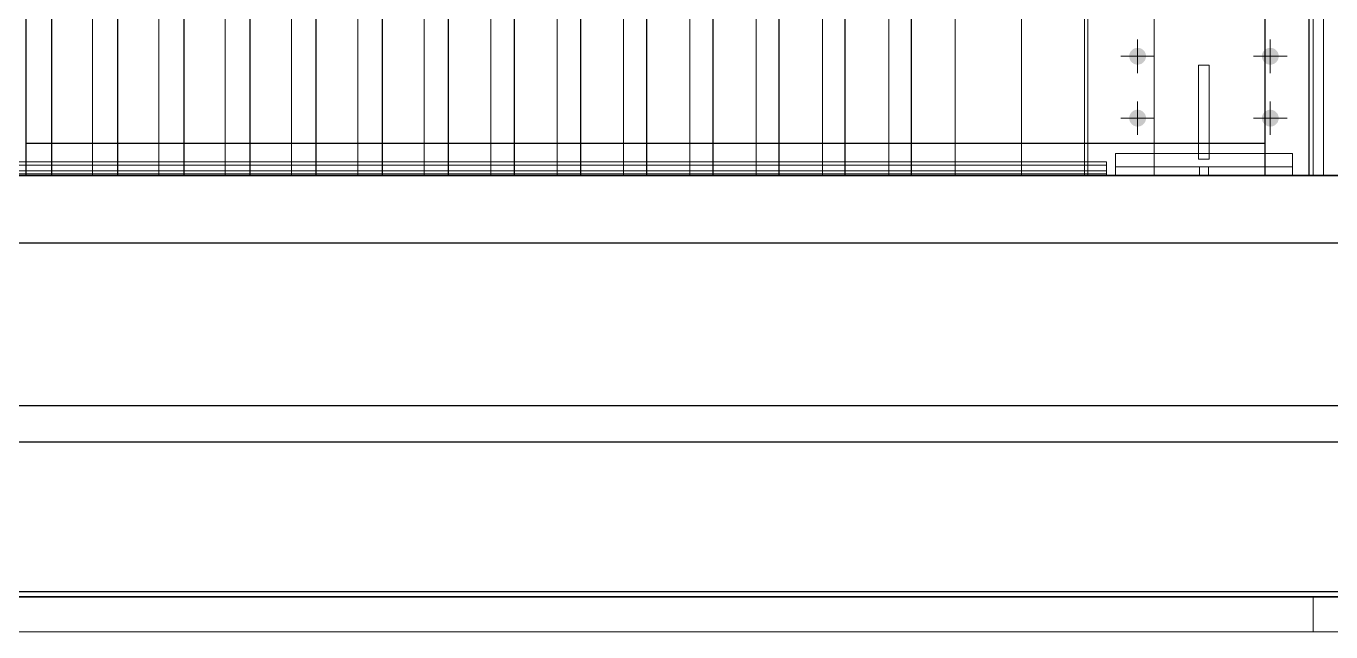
# Model space of a CAD drawing. Header units: millimetres. Extents: x 663313 to 1226001, y 1431724 to 1620898.
# Drawn here: x 806207 to 807682, y 1513005 to 1513690 of the extents above; entities that cross this region are included whole.
import ezdxf

# ---------------------------------------------------------------- set-up
doc = ezdxf.new("R2010")
doc.units = ezdxf.units.MM
doc.set_wipeout_variables(frame=1)
doc.linetypes.add('XKITLINE00', pattern=[0])
doc.linetypes.add('XKITLINE02', pattern=[4, 2, -2])
doc.layers.add('000 - 0_HIDE_OBJ_FRAMING_DEF_SUB', color=7, linetype='Continuous', plot=False)
doc.layers.add('000 - CONCRETE_EX_BUILDING_MAIN_COLOR_1', color=7, linetype='Continuous')
doc.layers.add('A-canopy', color=7, linetype='Continuous')
doc.layers.add('A-GENM', color=7, linetype='Continuous', lineweight=9)
doc.layers.add('Part', color=7, linetype='Continuous', lineweight=0)

# ---------------------------------------------------------------- blocks, each defined once
blk = doc.blocks.new('cano')
at = {"layer": '000 - CONCRETE_EX_BUILDING_MAIN_COLOR_1'}
for points in [[(663610.4964, 1524720.7524), (663610.4966, 1524720.7534), (663610.4968, 1524720.7543), (663610.4971, 1524720.7551), (663610.4975, 1524720.756), (663610.498, 1524720.7568), (663610.4986, 1524720.7575), (663610.4992, 1524720.7582), (663610.4999, 1524720.7588), (663610.5006, 1524720.7594), (663610.5014, 1524720.7599), (663610.5023, 1524720.7603), (663610.5031, 1524720.7606), (663610.504, 1524720.7608), (663610.505, 1524720.761), (663610.5059, 1524720.761), (663610.5068, 1524720.761), (663610.5078, 1524720.7608), (663610.5087, 1524720.7606), (663610.5095, 1524720.7603), (663610.5104, 1524720.7599), (663610.5112, 1524720.7594), (663610.5119, 1524720.7588), (663610.5126, 1524720.7582), (663610.5132, 1524720.7575), (663610.5138, 1524720.7568), (663610.5143, 1524720.756), (663610.5147, 1524720.7551), (663610.515, 1524720.7543), (663610.5152, 1524720.7534), (663610.5154, 1524720.7524), (663610.5154, 1524720.7515), (663610.5154, 1524720.7506), (663610.5152, 1524720.7496), (663610.515, 1524720.7487), (663610.5147, 1524720.7479), (663610.5143, 1524720.747), (663610.5138, 1524720.7462), (663610.5132, 1524720.7455), (663610.5126, 1524720.7448), (663610.5119, 1524720.7442), (663610.5112, 1524720.7436), (663610.5104, 1524720.7431), (663610.5095, 1524720.7427), (663610.5087, 1524720.7424), (663610.5078, 1524720.7422), (663610.5068, 1524720.742), (663610.5059, 1524720.742), (663610.505, 1524720.742), (663610.504, 1524720.7422), (663610.5031, 1524720.7424), (663610.5023, 1524720.7427), (663610.5014, 1524720.7431), (663610.5006, 1524720.7436), (663610.4999, 1524720.7442), (663610.4992, 1524720.7448), (663610.4986, 1524720.7455), (663610.498, 1524720.7462), (663610.4975, 1524720.747), (663610.4971, 1524720.7479), (663610.4968, 1524720.7487), (663610.4966, 1524720.7496), (663610.4964, 1524720.7506), (663610.4964, 1524720.7515)], [(663610.6464, 1524720.7524), (663610.6466, 1524720.7534), (663610.6468, 1524720.7543), (663610.6471, 1524720.7551), (663610.6475, 1524720.756), (663610.648, 1524720.7568), (663610.6486, 1524720.7575), (663610.6492, 1524720.7582), (663610.6499, 1524720.7588), (663610.6506, 1524720.7594), (663610.6514, 1524720.7599), (663610.6523, 1524720.7603), (663610.6531, 1524720.7606), (663610.654, 1524720.7608), (663610.655, 1524720.761), (663610.6559, 1524720.761), (663610.6568, 1524720.761), (663610.6578, 1524720.7608), (663610.6587, 1524720.7606), (663610.6595, 1524720.7603), (663610.6604, 1524720.7599), (663610.6612, 1524720.7594), (663610.6619, 1524720.7588), (663610.6626, 1524720.7582), (663610.6632, 1524720.7575), (663610.6638, 1524720.7568), (663610.6643, 1524720.756), (663610.6647, 1524720.7551), (663610.665, 1524720.7543), (663610.6652, 1524720.7534), (663610.6654, 1524720.7524), (663610.6654, 1524720.7515), (663610.6654, 1524720.7506), (663610.6652, 1524720.7496), (663610.665, 1524720.7487), (663610.6647, 1524720.7479), (663610.6643, 1524720.747), (663610.6638, 1524720.7462), (663610.6632, 1524720.7455), (663610.6626, 1524720.7448), (663610.6619, 1524720.7442), (663610.6612, 1524720.7436), (663610.6604, 1524720.7431), (663610.6595, 1524720.7427), (663610.6587, 1524720.7424), (663610.6578, 1524720.7422), (663610.6568, 1524720.742), (663610.6559, 1524720.742), (663610.655, 1524720.742), (663610.654, 1524720.7422), (663610.6531, 1524720.7424), (663610.6523, 1524720.7427), (663610.6514, 1524720.7431), (663610.6506, 1524720.7436), (663610.6499, 1524720.7442), (663610.6492, 1524720.7448), (663610.6486, 1524720.7455), (663610.648, 1524720.7462), (663610.6475, 1524720.747), (663610.6471, 1524720.7479), (663610.6468, 1524720.7487), (663610.6466, 1524720.7496), (663610.6464, 1524720.7506), (663610.6464, 1524720.7515)], [(663610.4964, 1524720.6824), (663610.4966, 1524720.6834), (663610.4968, 1524720.6843), (663610.4971, 1524720.6851), (663610.4975, 1524720.686), (663610.498, 1524720.6868), (663610.4986, 1524720.6875), (663610.4992, 1524720.6882), (663610.4999, 1524720.6888), (663610.5006, 1524720.6894), (663610.5014, 1524720.6899), (663610.5023, 1524720.6903), (663610.5031, 1524720.6906), (663610.504, 1524720.6908), (663610.505, 1524720.691), (663610.5059, 1524720.691), (663610.5068, 1524720.691), (663610.5078, 1524720.6908), (663610.5087, 1524720.6906), (663610.5095, 1524720.6903), (663610.5104, 1524720.6899), (663610.5112, 1524720.6894), (663610.5119, 1524720.6888), (663610.5126, 1524720.6882), (663610.5132, 1524720.6875), (663610.5138, 1524720.6868), (663610.5143, 1524720.686), (663610.5147, 1524720.6851), (663610.515, 1524720.6843), (663610.5152, 1524720.6834), (663610.5154, 1524720.6824), (663610.5154, 1524720.6815), (663610.5154, 1524720.6806), (663610.5152, 1524720.6796), (663610.515, 1524720.6787), (663610.5147, 1524720.6779), (663610.5143, 1524720.677), (663610.5138, 1524720.6762), (663610.5132, 1524720.6755), (663610.5126, 1524720.6748), (663610.5119, 1524720.6742), (663610.5112, 1524720.6736), (663610.5104, 1524720.6731), (663610.5095, 1524720.6727), (663610.5087, 1524720.6724), (663610.5078, 1524720.6722), (663610.5068, 1524720.672), (663610.5059, 1524720.672), (663610.505, 1524720.672), (663610.504, 1524720.6722), (663610.5031, 1524720.6724), (663610.5023, 1524720.6727), (663610.5014, 1524720.6731), (663610.5006, 1524720.6736), (663610.4999, 1524720.6742), (663610.4992, 1524720.6748), (663610.4986, 1524720.6755), (663610.498, 1524720.6762), (663610.4975, 1524720.677), (663610.4971, 1524720.6779), (663610.4968, 1524720.6787), (663610.4966, 1524720.6796), (663610.4964, 1524720.6806), (663610.4964, 1524720.6815)], [(663610.6464, 1524720.6824), (663610.6466, 1524720.6834), (663610.6468, 1524720.6843), (663610.6471, 1524720.6851), (663610.6475, 1524720.686), (663610.648, 1524720.6868), (663610.6486, 1524720.6875), (663610.6492, 1524720.6882), (663610.6499, 1524720.6888), (663610.6506, 1524720.6894), (663610.6514, 1524720.6899), (663610.6523, 1524720.6903), (663610.6531, 1524720.6906), (663610.654, 1524720.6908), (663610.655, 1524720.691), (663610.6559, 1524720.691), (663610.6568, 1524720.691), (663610.6578, 1524720.6908), (663610.6587, 1524720.6906), (663610.6595, 1524720.6903), (663610.6604, 1524720.6899), (663610.6612, 1524720.6894), (663610.6619, 1524720.6888), (663610.6626, 1524720.6882), (663610.6632, 1524720.6875), (663610.6638, 1524720.6868), (663610.6643, 1524720.686), (663610.6647, 1524720.6851), (663610.665, 1524720.6843), (663610.6652, 1524720.6834), (663610.6654, 1524720.6824), (663610.6654, 1524720.6815), (663610.6654, 1524720.6806), (663610.6652, 1524720.6796), (663610.665, 1524720.6787), (663610.6647, 1524720.6779), (663610.6643, 1524720.677), (663610.6638, 1524720.6762), (663610.6632, 1524720.6755), (663610.6626, 1524720.6748), (663610.6619, 1524720.6742), (663610.6612, 1524720.6736), (663610.6604, 1524720.6731), (663610.6595, 1524720.6727), (663610.6587, 1524720.6724), (663610.6578, 1524720.6722), (663610.6568, 1524720.672), (663610.6559, 1524720.672), (663610.655, 1524720.672), (663610.654, 1524720.6722), (663610.6531, 1524720.6724), (663610.6523, 1524720.6727), (663610.6514, 1524720.6731), (663610.6506, 1524720.6736), (663610.6499, 1524720.6742), (663610.6492, 1524720.6748), (663610.6486, 1524720.6755), (663610.648, 1524720.6762), (663610.6475, 1524720.677), (663610.6471, 1524720.6779), (663610.6468, 1524720.6787), (663610.6466, 1524720.6796), (663610.6464, 1524720.6806), (663610.6464, 1524720.6815)], [(663610.5316, 1524720.5752), (663610.5324, 1524720.5751), (663610.5331, 1524720.5749), (663610.5338, 1524720.5747), (663610.5344, 1524720.5744), (663610.5351, 1524720.574), (663610.5357, 1524720.5736), (663610.5362, 1524720.5731), (663610.5367, 1524720.5725), (663610.5371, 1524720.5719), (663610.5375, 1524720.5713), (663610.5378, 1524720.5706), (663610.5381, 1524720.5699), (663610.5383, 1524720.5692), (663610.5384, 1524720.5685), (663610.5384, 1524720.5678), (663610.5384, 1524720.567), (663610.5383, 1524720.5663), (663610.5381, 1524720.5656), (663610.5378, 1524720.5649), (663610.5375, 1524720.5642), (663610.5371, 1524720.5636), (663610.5367, 1524720.563), (663610.5362, 1524720.5625), (663610.5357, 1524720.562), (663610.5351, 1524720.5615), (663610.5344, 1524720.5612), (663610.5338, 1524720.5608), (663610.5331, 1524720.5606), (663610.5324, 1524720.5604), (663610.5316, 1524720.5603), (663610.5309, 1524720.5603), (663610.5302, 1524720.5603), (663610.5294, 1524720.5604), (663610.5287, 1524720.5606), (663610.528, 1524720.5608), (663610.5274, 1524720.5612), (663610.5267, 1524720.5615), (663610.5261, 1524720.562), (663610.5256, 1524720.5625), (663610.5251, 1524720.563), (663610.5247, 1524720.5636), (663610.5243, 1524720.5642), (663610.524, 1524720.5649), (663610.5237, 1524720.5656), (663610.5235, 1524720.5663), (663610.5234, 1524720.567), (663610.5234, 1524720.5678), (663610.5234, 1524720.5685), (663610.5235, 1524720.5692), (663610.5237, 1524720.5699), (663610.524, 1524720.5706), (663610.5243, 1524720.5713), (663610.5247, 1524720.5719), (663610.5251, 1524720.5725), (663610.5256, 1524720.5731), (663610.5261, 1524720.5736), (663610.5267, 1524720.574), (663610.5274, 1524720.5744), (663610.528, 1524720.5747), (663610.5287, 1524720.5749), (663610.5294, 1524720.5751), (663610.5302, 1524720.5752), (663610.5309, 1524720.5753)], [(663610.6316, 1524720.5373), (663610.6324, 1524720.5372), (663610.6331, 1524720.537), (663610.6338, 1524720.5367), (663610.6344, 1524720.5364), (663610.6351, 1524720.536), (663610.6357, 1524720.5356), (663610.6362, 1524720.5351), (663610.6367, 1524720.5346), (663610.6371, 1524720.534), (663610.6375, 1524720.5334), (663610.6378, 1524720.5327), (663610.6381, 1524720.532), (663610.6383, 1524720.5313), (663610.6384, 1524720.5306), (663610.6384, 1524720.5298), (663610.6384, 1524720.5291), (663610.6383, 1524720.5284), (663610.6381, 1524720.5276), (663610.6378, 1524720.527), (663610.6375, 1524720.5263), (663610.6371, 1524720.5257), (663610.6367, 1524720.5251), (663610.6362, 1524720.5245), (663610.6357, 1524720.524), (663610.6351, 1524720.5236), (663610.6344, 1524720.5232), (663610.6338, 1524720.5229), (663610.6331, 1524720.5227), (663610.6324, 1524720.5225), (663610.6316, 1524720.5224), (663610.6309, 1524720.5223), (663610.6302, 1524720.5224), (663610.6294, 1524720.5225), (663610.6287, 1524720.5227), (663610.628, 1524720.5229), (663610.6274, 1524720.5232), (663610.6267, 1524720.5236), (663610.6261, 1524720.524), (663610.6256, 1524720.5245), (663610.6251, 1524720.5251), (663610.6247, 1524720.5257), (663610.6243, 1524720.5263), (663610.624, 1524720.527), (663610.6237, 1524720.5276), (663610.6235, 1524720.5284), (663610.6234, 1524720.5291), (663610.6234, 1524720.5298), (663610.6234, 1524720.5306), (663610.6235, 1524720.5313), (663610.6237, 1524720.532), (663610.624, 1524720.5327), (663610.6243, 1524720.5334), (663610.6247, 1524720.534), (663610.6251, 1524720.5346), (663610.6256, 1524720.5351), (663610.6261, 1524720.5356), (663610.6267, 1524720.536), (663610.6274, 1524720.5364), (663610.628, 1524720.5367), (663610.6287, 1524720.537), (663610.6294, 1524720.5372), (663610.6302, 1524720.5373), (663610.6309, 1524720.5373)], [(663610.5316, 1524720.5253), (663610.5324, 1524720.5252), (663610.5331, 1524720.525), (663610.5338, 1524720.5247), (663610.5344, 1524720.5244), (663610.5351, 1524720.5241), (663610.5357, 1524720.5236), (663610.5362, 1524720.5231), (663610.5367, 1524720.5226), (663610.5371, 1524720.522), (663610.5375, 1524720.5214), (663610.5378, 1524720.5207), (663610.5381, 1524720.52), (663610.5383, 1524720.5193), (663610.5384, 1524720.5186), (663610.5384, 1524720.5178), (663610.5384, 1524720.5171), (663610.5383, 1524720.5164), (663610.5381, 1524720.5157), (663610.5378, 1524720.515), (663610.5375, 1524720.5143), (663610.5371, 1524720.5137), (663610.5367, 1524720.5131), (663610.5362, 1524720.5125), (663610.5357, 1524720.512), (663610.5351, 1524720.5116), (663610.5344, 1524720.5112), (663610.5338, 1524720.5109), (663610.5331, 1524720.5107), (663610.5324, 1524720.5105), (663610.5316, 1524720.5104), (663610.5309, 1524720.5103), (663610.5302, 1524720.5104), (663610.5294, 1524720.5105), (663610.5287, 1524720.5107), (663610.528, 1524720.5109), (663610.5274, 1524720.5112), (663610.5267, 1524720.5116), (663610.5261, 1524720.512), (663610.5256, 1524720.5125), (663610.5251, 1524720.5131), (663610.5247, 1524720.5137), (663610.5243, 1524720.5143), (663610.524, 1524720.515), (663610.5237, 1524720.5157), (663610.5235, 1524720.5164), (663610.5234, 1524720.5171), (663610.5234, 1524720.5178), (663610.5234, 1524720.5186), (663610.5235, 1524720.5193), (663610.5237, 1524720.52), (663610.524, 1524720.5207), (663610.5243, 1524720.5214), (663610.5247, 1524720.522), (663610.5251, 1524720.5226), (663610.5256, 1524720.5231), (663610.5261, 1524720.5236), (663610.5267, 1524720.5241), (663610.5274, 1524720.5244), (663610.528, 1524720.5247), (663610.5287, 1524720.525), (663610.5294, 1524720.5252), (663610.5302, 1524720.5253), (663610.5309, 1524720.5253)], [(663610.6316, 1524720.4873), (663610.6324, 1524720.4872), (663610.6331, 1524720.4871), (663610.6338, 1524720.4868), (663610.6344, 1524720.4865), (663610.6351, 1524720.4861), (663610.6357, 1524720.4857), (663610.6362, 1524720.4852), (663610.6367, 1524720.4846), (663610.6371, 1524720.4841), (663610.6375, 1524720.4834), (663610.6378, 1524720.4828), (663610.6381, 1524720.4821), (663610.6383, 1524720.4814), (663610.6384, 1524720.4806), (663610.6384, 1524720.4799), (663610.6384, 1524720.4792), (663610.6383, 1524720.4784), (663610.6381, 1524720.4777), (663610.6378, 1524720.477), (663610.6375, 1524720.4764), (663610.6371, 1524720.4757), (663610.6367, 1524720.4751), (663610.6362, 1524720.4746), (663610.6357, 1524720.4741), (663610.6351, 1524720.4737), (663610.6344, 1524720.4733), (663610.6338, 1524720.473), (663610.6331, 1524720.4727), (663610.6324, 1524720.4725), (663610.6316, 1524720.4724), (663610.6309, 1524720.4724), (663610.6302, 1524720.4724), (663610.6294, 1524720.4725), (663610.6287, 1524720.4727), (663610.628, 1524720.473), (663610.6274, 1524720.4733), (663610.6267, 1524720.4737), (663610.6261, 1524720.4741), (663610.6256, 1524720.4746), (663610.6251, 1524720.4751), (663610.6247, 1524720.4757), (663610.6243, 1524720.4764), (663610.624, 1524720.477), (663610.6237, 1524720.4777), (663610.6235, 1524720.4784), (663610.6234, 1524720.4792), (663610.6234, 1524720.4799), (663610.6234, 1524720.4806), (663610.6235, 1524720.4814), (663610.6237, 1524720.4821), (663610.624, 1524720.4828), (663610.6243, 1524720.4834), (663610.6247, 1524720.4841), (663610.6251, 1524720.4846), (663610.6256, 1524720.4852), (663610.6261, 1524720.4857), (663610.6267, 1524720.4861), (663610.6274, 1524720.4865), (663610.628, 1524720.4868), (663610.6287, 1524720.4871), (663610.6294, 1524720.4872), (663610.6302, 1524720.4873), (663610.6309, 1524720.4874)]]:
    blk.add_hatch(color=7, dxfattribs=at).paths.add_polyline_path(points, flags=17)
at = {"layer": '000 - CONCRETE_EX_BUILDING_MAIN_COLOR_1', "color": 7, "linetype": 'XKITLINE00', "lineweight": 0}
for p, q in [((663610.4459, 1524720.8015), (663610.4459, 1524720.6321)), ((663610.7159, 1524720.8015), (663610.7159, 1524720.5941)), ((663610.5059, 1524720.7325), (663610.5059, 1524720.7705)), ((663610.6559, 1524720.7325), (663610.6559, 1524720.7705)), ((663610.4869, 1524720.7515), (663610.5249, 1524720.7515)), ((663610.5749, 1524720.6351), (663610.5749, 1524720.7415)), ((663610.5869, 1524720.7415), (663610.5749, 1524720.7415)), ((663610.5869, 1524720.7415), (663610.5869, 1524720.6351)), ((663610.5869, 1524720.7415), (663610.5869, 1524720.7415)), ((663610.6369, 1524720.7515), (663610.6749, 1524720.7515)), ((663610.5059, 1524720.6625), (663610.5059, 1524720.7005)), ((663610.6559, 1524720.6625), (663610.6559, 1524720.7005)), ((663610.4869, 1524720.6815), (663610.5249, 1524720.6815)), ((663610.6369, 1524720.6815), (663610.6749, 1524720.6815)), ((663610.4809, 1524720.6415), (663610.5749, 1524720.6415)), ((663610.4809, 1524720.6415), (663610.4809, 1524720.5906)), ((663610.5869, 1524720.6415), (663610.6809, 1524720.6415)), ((663610.6809, 1524720.6415), (663610.6809, 1524720.5906)), ((663610.4709, 1524720.6321), (663609.1909, 1524720.6321)), ((663610.4709, 1524720.6282), (663609.1909, 1524720.6282)), ((663610.4709, 1524720.6282), (663610.4709, 1524720.6321)), ((663610.4709, 1524720.6032), (663610.4709, 1524720.6282)), ((663610.5869, 1524720.6351), (663610.5749, 1524720.6351)), ((663610.4709, 1524720.6035), (663610.4809, 1524720.6035)), ((663610.4709, 1524720.6032), (663610.4809, 1524720.6032)), ((663610.5059, 1524720.6005), (663610.5059, 1524720.5878)), ((663610.6559, 1524720.6005), (663610.6559, 1524720.5878)), ((663611.9709, 1524720.5941), (663610.6909, 1524720.5941)), ((663610.6909, 1524720.5941), (663610.6909, 1524720.5906)), ((663610.4809, 1524720.5756), (663610.4809, 1524720.5906)), ((663610.4809, 1524720.5906), (663610.6809, 1524720.5906)), ((663610.4869, 1524720.5815), (663610.4996, 1524720.5815)), ((663610.5249, 1524720.5815), (663610.5122, 1524720.5815)), ((663610.5281, 1524720.5756), (663610.5131, 1524720.5906)), ((663610.5753, 1524720.5756), (663610.5603, 1524720.5906)), ((663610.6225, 1524720.5756), (663610.6075, 1524720.5906)), ((663610.6369, 1524720.5815), (663610.6496, 1524720.5815)), ((663610.6697, 1524720.5756), (663610.6547, 1524720.5906)), ((663610.6749, 1524720.5815), (663610.6622, 1524720.5815)), ((663610.6809, 1524720.5906), (663610.6809, 1524720.5756)), ((663610.6909, 1524720.5906), (663610.6909, 1524720.5656)), ((663610.6909, 1524720.5906), (663611.9709, 1524720.5906)), ((663610.6809, 1524720.5756), (663610.4809, 1524720.5756)), ((663610.5009, 1524720.5756), (663610.5009, 1524720.4829)), ((663610.5059, 1524720.5625), (663610.5059, 1524720.5752)), ((663610.5309, 1524720.5674), (663610.5309, 1524720.5698)), ((663610.5669, 1524720.5756), (663610.5669, 1524720.4794)), ((663610.5759, 1524720.2807), (663610.5759, 1524720.5756)), ((663610.5759, 1524720.5756), (663610.5859, 1524720.5756)), ((663610.5759, 1524720.5636), (663610.5859, 1524720.5736)), ((663610.5859, 1524720.5756), (663610.5859, 1524720.2807)), ((663610.6009, 1524720.5656), (663610.6009, 1524720.4537)), ((663610.6009, 1524720.5656), (663610.6909, 1524720.5656)), ((663610.6009, 1524720.5656), (663610.6909, 1524720.5656)), ((663610.6559, 1524720.5625), (663610.6559, 1524720.5752)), ((663610.5759, 1524720.5321), (663610.5859, 1524720.5421)), ((663610.5309, 1524720.5174), (663610.5309, 1524720.5199)), ((663610.6309, 1524720.5294), (663610.6309, 1524720.5319)), ((663610.5759, 1524720.5007), (663610.5859, 1524720.5107)), ((663609.1009, 1524720.4784), (663610.5609, 1524720.4784)), ((663610.4459, 1524720.4784), (663610.4459, 1524720.2515)), ((663610.5669, 1524720.4829), (663610.5009, 1524720.4829)), ((663610.5609, 1524720.4829), (663610.5609, 1524720.4784)), ((663610.5759, 1524720.4794), (663610.5669, 1524720.4794)), ((663610.5759, 1524720.4693), (663610.5859, 1524720.4793)), ((663610.6309, 1524720.4795), (663610.6309, 1524720.482)), ((663610.5759, 1524720.4378), (663610.5859, 1524720.4478)), ((663610.5859, 1524720.4454), (663610.5859, 1524720.4538)), ((663610.5859, 1524720.4538), (663610.6609, 1524720.4538)), ((663610.6609, 1524720.4454), (663610.5859, 1524720.4454)), ((663612.0609, 1524720.4539), (663610.6009, 1524720.4537)), ((663610.6009, 1524720.4454), (663610.6009, 1524720.4404)), ((663610.6122, 1524720.4454), (663610.6039, 1524720.4538)), ((663610.6385, 1524720.4454), (663610.6302, 1524720.4538)), ((663610.6609, 1524720.4494), (663610.6565, 1524720.4538)), ((663610.6609, 1524720.4538), (663610.6609, 1524720.4454)), ((663610.6009, 1524720.4404), (663612.0609, 1524720.4404)), ((663610.7159, 1524720.4404), (663610.7159, 1524720.2515)), ((663610.5759, 1524720.4064), (663610.5859, 1524720.4164)), ((663610.5759, 1524720.375), (663610.5859, 1524720.385)), ((663610.5759, 1524720.3435), (663610.5859, 1524720.3535)), ((663610.5759, 1524720.3121), (663610.5859, 1524720.3221)), ((663610.5759, 1524720.2807), (663610.5859, 1524720.2907)), ((663610.4809, 1524720.2707), (663610.4809, 1524720.2807)), ((663610.4809, 1524720.2807), (663610.4809, 1524720.2807)), ((663610.4809, 1524720.2807), (663610.6809, 1524720.2807)), ((663610.4809, 1524720.2707), (663610.4809, 1524720.2707)), ((663610.4809, 1524720.2707), (663610.6809, 1524720.2707)), ((663610.5123, 1524720.2707), (663610.5023, 1524720.2807)), ((663610.5438, 1524720.2707), (663610.5338, 1524720.2807)), ((663610.5752, 1524720.2707), (663610.5652, 1524720.2807)), ((663610.5759, 1524720.2807), (663610.5859, 1524720.2807)), ((663610.5859, 1524720.2807), (663610.5859, 1524720.2807)), ((663610.6066, 1524720.2707), (663610.5966, 1524720.2807)), ((663610.6381, 1524720.2707), (663610.6281, 1524720.2807)), ((663610.6695, 1524720.2707), (663610.6595, 1524720.2807)), ((663610.6809, 1524720.2807), (663610.6809, 1524720.2807)), ((663610.6809, 1524720.2807), (663610.6809, 1524720.2707)), ((663610.6809, 1524720.2707), (663610.6809, 1524720.2707)), ((663610.4459, 1524720.2515), (663610.4459, 1524720.2515)), ((663610.7159, 1524720.2515), (663610.4459, 1524720.2515)), ((663610.7159, 1524720.2515), (663610.7159, 1524720.2515))]:
    blk.add_line(p, q, dxfattribs=at)
at = {"layer": '000 - CONCRETE_EX_BUILDING_MAIN_COLOR_1', "color": 7, "linetype": 'XKITLINE02', "lineweight": 0}
for p, q in [((663610.4459, 1524720.2515), (663610.4459, 1524720.8015)), ((663610.4459, 1524720.5315), (663610.4459, 1524720.8015)), ((663610.4459, 1524720.5315), (663610.4459, 1524720.8015)), ((663610.7159, 1524720.8015), (663610.7159, 1524720.2515)), ((663610.7159, 1524720.8015), (663610.7159, 1524720.5315)), ((663610.5749, 1524720.7415), (663610.5749, 1524720.7415)), ((663610.5749, 1524720.7415), (663610.5749, 1524720.6415)), ((663610.5869, 1524720.6415), (663610.5869, 1524720.7415)), ((663610.4809, 1524720.6265), (663610.4809, 1524720.6415)), ((663610.5869, 1524720.6415), (663610.5749, 1524720.6415)), ((663610.5749, 1524720.6415), (663610.5749, 1524720.6351)), ((663610.5749, 1524720.6415), (663610.5869, 1524720.6415)), ((663610.5869, 1524720.6351), (663610.5869, 1524720.6415)), ((663610.6809, 1524720.6415), (663610.6809, 1524720.6265)), ((663610.4459, 1524720.6321), (663610.4459, 1524720.4784)), ((663610.4709, 1524720.6321), (663610.4709, 1524720.6221)), ((663610.4809, 1524720.6265), (663610.4809, 1524720.5756)), ((663610.6809, 1524720.6265), (663610.4809, 1524720.6265)), ((663610.5759, 1524720.6265), (663610.5759, 1524720.2807)), ((663610.5859, 1524720.6265), (663610.5759, 1524720.6265)), ((663610.5759, 1524720.6265), (663610.5759, 1524720.5756)), ((663610.5859, 1524720.2807), (663610.5859, 1524720.6265)), ((663610.5859, 1524720.6265), (663610.5859, 1524720.5756)), ((663610.6809, 1524720.6265), (663610.6809, 1524720.5756)), ((663610.4709, 1524720.6221), (663609.1909, 1524720.6221)), ((663610.4709, 1524720.6185), (663609.1909, 1524720.6185)), ((663610.4709, 1524720.6221), (663610.4709, 1524720.6185)), ((663610.4809, 1524720.6035), (663610.5609, 1524720.6035)), ((663610.4809, 1524720.6032), (663610.5609, 1524720.6032)), ((663610.5759, 1524720.6032), (663610.5009, 1524720.6032)), ((663610.5009, 1524720.6032), (663610.5009, 1524720.6027)), ((663610.5009, 1524720.6032), (663610.5009, 1524720.5756)), ((663610.5009, 1524720.6027), (663610.5669, 1524720.6027)), ((663610.5609, 1524720.6035), (663610.5609, 1524720.4829)), ((663610.5669, 1524720.6027), (663610.5669, 1524720.5993)), ((663610.5669, 1524720.6027), (663610.5669, 1524720.4829)), ((663610.5669, 1524720.5993), (663610.5759, 1524720.5993)), ((663610.5669, 1524720.5993), (663610.5669, 1524720.5756)), ((663610.5759, 1524720.5993), (663610.5759, 1524720.6032)), ((663610.5759, 1524720.6032), (663610.5759, 1524720.4833)), ((663610.5759, 1524720.5993), (663610.5759, 1524720.4794)), ((663610.6909, 1524720.5842), (663610.6909, 1524720.5941)), ((663610.7159, 1524720.5941), (663610.7159, 1524720.4404)), ((663610.7159, 1524720.5315), (663610.7159, 1524720.5941)), ((663610.6909, 1524720.5806), (663610.6909, 1524720.5842)), ((663611.9709, 1524720.5842), (663610.6909, 1524720.5842)), ((663611.9709, 1524720.5806), (663610.6909, 1524720.5806)), ((663610.7159, 1524720.5315), (663610.4459, 1524720.5315)), ((663610.5609, 1524720.4923), (663609.1009, 1524720.4923)), ((663610.5609, 1524720.4823), (663610.5609, 1524720.4923)), ((663610.5609, 1524720.4923), (663610.5609, 1524720.4887)), ((663610.5609, 1524720.4887), (663609.1009, 1524720.4887)), ((663609.1009, 1524720.4823), (663610.5609, 1524720.4823)), ((663610.5009, 1524720.4833), (663610.5759, 1524720.4833)), ((663610.5609, 1524720.4823), (663610.5609, 1524720.4784)), ((663610.5669, 1524720.4794), (663610.5669, 1524720.4829)), ((663610.5759, 1524720.4794), (663610.5759, 1524720.4833)), ((663610.5859, 1524720.4454), (663610.6609, 1524720.4454)), ((663610.6009, 1524720.4543), (663610.6009, 1524720.4508)), ((663610.6009, 1524720.4543), (663612.0609, 1524720.4543)), ((663610.6009, 1524720.4537), (663610.6009, 1524720.4444)), ((663610.6009, 1524720.4537), (663610.6009, 1524720.4454)), ((663610.6009, 1524720.4508), (663612.0609, 1524720.4508)), ((663610.6609, 1524720.4454), (663610.6609, 1524720.4454)), ((663610.6009, 1524720.4444), (663610.6009, 1524720.4404)), ((663610.6009, 1524720.4444), (663612.0609, 1524720.4444)), ((663610.4809, 1524720.2707), (663610.4809, 1524720.2807)), ((663610.4809, 1524720.2707), (663610.4809, 1524720.2707)), ((663610.6809, 1524720.2707), (663610.6809, 1524720.2807))]:
    blk.add_line(p, q, dxfattribs=at)
blk = doc.blocks.new('GM_Louver Grill Vertical Z1 - Z Profile-V42-ENT 4 ELE-1 sheet')
at = {"layer": 'A-GENM', "color": 7}
blk.add_line((1800304.2, 105898.4), (1800304.2, 110050), dxfattribs=at)
blk = doc.blocks.new('2')
at = {"color": 7}
for p, q in [((1803529.2, 105902.3), (1803529.2, 110050)), ((1804929.2, 110000), (1804929.2, 105902.3)), ((1804929.2, 105952.3), (1803529.2, 105952.3))]:
    blk.add_line(p, q, dxfattribs=at)
blk.add_lwpolyline([(1803479.2, 110050), (1804979.2, 110050), (1804979.2, 105902.3), (1803479.2, 105902.3)], close=True, dxfattribs=at)
at = {"layer": 'A-GENM', "color": 7}
for p in [(3300, 0), (3375, 0), (3450, 0), (3525, 0), (3600, 0), (3675, 0), (3750, 0), (3825, 0), (3900, 0), (3975, 0), (4050, 0), (4125, 0), (4200, 0), (4275, 0), (4350, 0), (4425, 0), (4500, 0)]:
    blk.add_blockref('GM_Louver Grill Vertical Z1 - Z Profile-V42-ENT 4 ELE-1 sheet', p, dxfattribs=at)
blk = doc.blocks.new('W-1-PP18-ST_ENT4_REV00_20260602-144432_ELEVATION_1_ST')
at = {"layer": 'Part', "color": 7, "linetype": 'XKITLINE00', "lineweight": 0}
for points in [[(7805, 106350), (1759.9995, 106350), (1759.9995, 105400), (7805, 105400)], [(13399.9994, 106350), (7805, 106350), (7805, 105400), (13399.9994, 105400), (13399.9994, 106349.9999)]]:
    blk.add_lwpolyline(points, dxfattribs=at)
at = {"color": 7}
blk.add_blockref('2', (-1797178.8102, 0), dxfattribs=at)
at = {"layer": '000 - CONCRETE_EX_BUILDING_MAIN_COLOR_1', "color": 7, "xscale": 1000, "yscale": 1000, "zscale": 1000}
blk.add_blockref('cano', (-663602899.2015, -1524614700.683), dxfattribs=at)
blk = doc.blocks.new('GM_Louver Grill Vertical Z1 - Z Profile-24759718-ENT 4 ELE-1 sheet')
at = {"layer": '000 - 0_HIDE_OBJ_FRAMING_DEF_SUB', "color": 7}
blk.add_line((1800108.1, 105869), (1800108.1, 108340), dxfattribs=at)
blk = doc.blocks.new('W-1-PP18-ST_ENT4_REV00_20260602-144452_ELEVATION_1_EX')
at = {"layer": '000 - 0_HIDE_OBJ_FRAMING_DEF_SUB'}
h = blk.add_hatch(dxfattribs=at)
h.set_pattern_fill('FP_5', style=0, pattern_type=2)
h.set_pattern_definition([(90, (-1798322.8, 99142.2), (-1500, 9e-14), [])])
h.paths.add_polyline_path([(1750.4219, 105690), (13300.2815, 105690), (13300.2815, 105750), (7401.0606, 105750), (7401.0606, 105872.9548), (6229.7593, 105872.8458), (6229.7593, 105869.02), (6227.7593, 105869.02), (6227.7593, 105872.8458), (6131.7593, 105872.8458), (6131.7593, 105869.02), (6129.7593, 105869.02), (6129.7593, 105872.9542), (4727.2392, 105872.8458), (4727.2392, 105869.02), (4725.2392, 105869.02), (4725.2392, 105872.8458), (4629.2392, 105872.8458), (4629.2392, 105869.02), (4627.2392, 105869.02), (4627.2392, 105872.9535), (3229.7593, 105872.8458), (3229.7593, 105869.02), (3227.7593, 105869.02), (3227.7593, 105872.8458), (3131.7593, 105872.8458), (3131.7593, 105869.02), (3129.7593, 105869.02), (3129.7593, 105872.9528), (1750.4219, 105872.9522), (1750.4219, 105707.7624)])
at = {"layer": '000 - 0_HIDE_OBJ_FRAMING_DEF_SUB', "color": 7}
blk.add_line((7401.0606, 105872.9548), (6229.7593, 105872.9543), dxfattribs=at)
for p in [(-1793728.8623, 0), (-1793654.1096, 0), (-1793579.357, 0), (-1793504.6044, 0), (-1793429.8517, 0), (-1793355.0991, 0), (-1793280.3465, 0), (-1793205.5939, 0), (-1793130.8412, 0), (-1793056.0886, 0), (-1792981.336, 0), (-1792906.5833, 0), (-1792831.8307, 0), (-1792757.0781, 0)]:
    blk.add_blockref('GM_Louver Grill Vertical Z1 - Z Profile-24759718-ENT 4 ELE-1 sheet', p, dxfattribs=at)
blk = doc.blocks.new('*U4593')
at = {"color": 7}
blk.add_wipeout([(0, -476.3), (-6640.4, -476.3), (-6640.4, -470.3), (-6590.4, -470.3), (-6590.4, -301.3), (-6840.4, -301.3), (-6840.4, -276.3), (-6415.1, -259.9), (-6415.1, -76.3), (-5996.2, -76.3), (-5996.2, 0), (0, 0)], dxfattribs=at).dxf.layer = 'A-canopy'
at = {"layer": 'A-canopy', "color": 7}
for p, q in [((-5996.2, -76.3), (0, -76.3)), ((-6415.1, -259.9), (0, -259.9)), ((0, -301.3), (-6590.4, -301.3)), ((-6590.4, -470.3), (0, -470.3))]:
    blk.add_line(p, q, dxfattribs=at)
for points in [[(0, 0), (-5996.2, 0), (-5996.2, -76.3), (-6415.1, -76.3), (-6415.1, -259.9), (-6840.4, -276.3), (-6840.4, -301.3), (-6590.4, -301.3), (-6590.4, -470.3), (-6640.4, -470.3), (-6640.4, -476.3), (0, -476.3)], [(0, -476.3), (-6640.4, -476.3), (-6640.4, -470.3), (-6590.4, -470.3), (-6590.4, -301.3), (-6840.4, -301.3), (-6840.4, -276.3), (-6415.1, -259.9), (-6415.1, -76.3), (-5996.2, -76.3), (-5996.2, 0), (0, 0)]]:
    blk.add_lwpolyline(points, dxfattribs=at)

msp = doc.modelspace()

# ---------------------------------------------------------------- block references
at = {"color": 7}
msp.add_blockref('W-1-PP18-ST_ENT4_REV00_20260602-144432_ELEVATION_1_ST', (799856.9923, 1407605.0011), dxfattribs=at)

# ---------------------------------------------------------------- next in the draw order: block references
msp.add_blockref('W-1-PP18-ST_ENT4_REV00_20260602-144452_ELEVATION_1_EX', (799856.9923, 1407605.0011), dxfattribs=at)

# ---------------------------------------------------------------- next in the draw order: block references
msp.add_blockref('*U4593', (807872.8495, 1513521.0011), dxfattribs=at)

doc.saveas('drawing.dxf')
